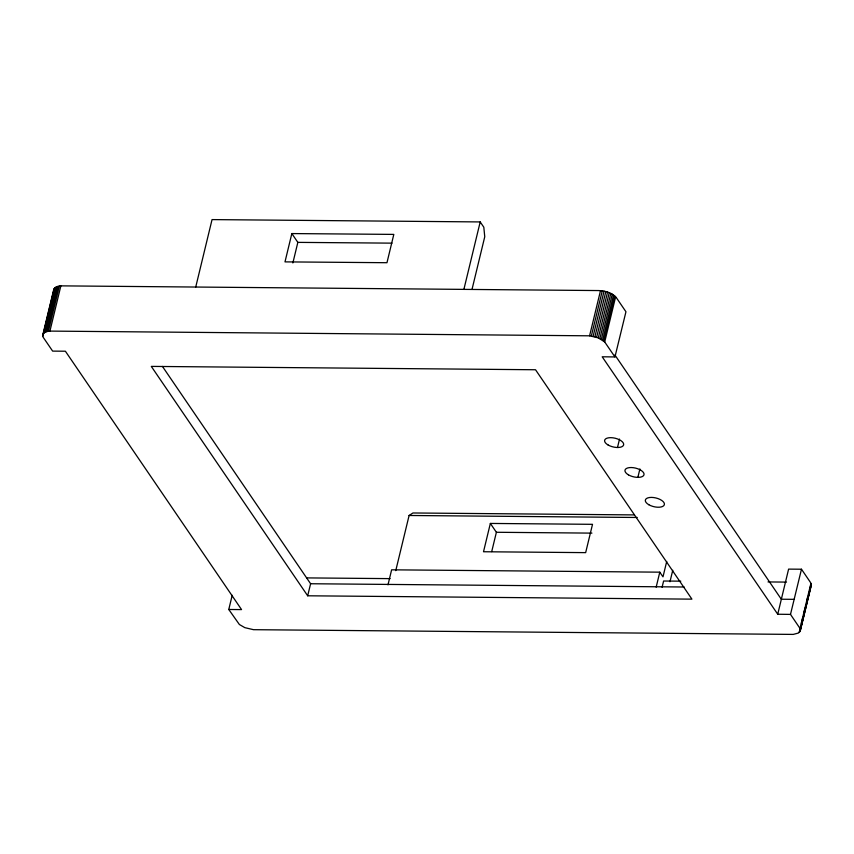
<?xml version="1.0" encoding="UTF-8"?>
<svg xmlns="http://www.w3.org/2000/svg" width="854" height="854" viewBox="0 0 854 854"><rect width="100%" height="100%" fill="white"/><g stroke="black" fill="none" stroke-linecap="round" stroke-linejoin="round"><path stroke-width="1.28" d="M232.203 595.291L228.776 609.489L239.376 624.498L244.82 627.647L253.499 629.686L793.259 634.405L798.351 633.049L800.198 631.021L811.3 585.033L810.435 582.364L801.479 569.223L788.605 569.116L777.738 614.239L790.494 614.4L800.027 628.448L800.369 630.199M800.198 631.021L811.3 585.033M228.776 609.489L241.554 609.596L65.395 351.218L52.638 351.111L43.042 337.052C41.344 332.985 46.767 331.053 49.916 331.096L589.58 335.814L598.312 337.874L604.707 341.963L614.944 356.94L602.187 356.78L777.738 614.239M614.944 356.94L625.95 311.763L616.364 297.704C612.158 292.634 605.144 290.851 598.803 290.563L62.47 285.876C59.011 285.61 52.233 287.083 53.973 291.876M42.7 335.28L53.802 289.292M42.753 336.145L54.208 288.535M43.917 333.028L54.837 287.851M44.76 332.43L55.681 287.264M45.796 331.939L56.727 286.763M47.013 331.544L57.944 286.368M48.4 331.256L59.332 286.09M49.916 331.096L60.847 285.919M195.726 287.061L212.048 219.595L480.204 221.933L483.812 227.217L484.752 236.75L472.027 289.357M291.844 233.569L284.99 261.879L386.969 262.712L393.811 234.402L291.844 233.569L297.843 242.376L292.869 262.957M307.686 595.793L151.297 366.398L535.522 369.75L691.921 599.145L307.686 595.793L310.6 583.741L162.441 366.419M387.994 584.83L391.623 569.821L659.79 572.169L662.992 576.856L666.718 561.452M395.754 570.653L409.098 515.485L412.952 512.976L634.426 514.909M463.882 289.389L480.204 221.933M490.356 523.438L483.513 551.748L585.663 552.634L592.516 524.324L490.356 523.438L496.387 532.277L491.723 551.588M589.58 335.814L600.511 290.638M591.342 336.006L602.273 290.83M593.124 336.316L604.056 291.139M594.907 336.732L605.828 291.566M596.636 337.255L607.568 292.089M598.312 337.874L609.233 292.708M599.882 338.579L610.813 293.402M601.333 339.348L612.265 294.182M602.636 340.18L613.556 295.004M603.767 341.056L614.688 295.879M604.707 341.963L615.627 296.786M617.495 447.507L619.534 439.073M637.863 477.375L639.902 468.942M656.16 587.178L659.79 572.169M662.085 587.296L663.601 581.019L680.787 581.168M669.974 581.745L672.749 570.291M790.494 614.4L801.479 569.223M800.027 628.448L810.948 583.271M799.184 632.451L800.123 628.576M801.372 623.42L802.621 618.253M804.18 611.806L805.119 607.931M806.678 601.472L807.617 597.608M799.803 631.768L811.236 584.168M811.129 585.844L810.115 587.274M297.843 242.376L392.007 243.144M409.098 515.485L637.244 517.481M496.387 532.277L591.918 533.12M306.789 577.902L390.139 578.628M768.024 581.937L786.523 582.097M310.6 583.741L684.161 587.008M794.188 599.337L781.314 599.23L614.891 354.976M608.08 444.977A9.768 4.473 13.6 0 0 623.559 445.115A9.768 4.473 13.6 0 0 610.781 437.664A9.768 4.473 13.6 0 0 608.08 444.977M628.437 474.845A9.768 4.473 13.6 0 0 643.927 474.984A9.768 4.473 13.6 0 0 631.149 467.533A9.768 4.473 13.6 0 0 628.437 474.845M648.805 504.714A9.768 4.473 13.6 0 0 664.295 504.853A9.768 4.473 13.6 0 0 651.517 497.402A9.768 4.473 13.6 0 0 648.805 504.714"/></g></svg>
